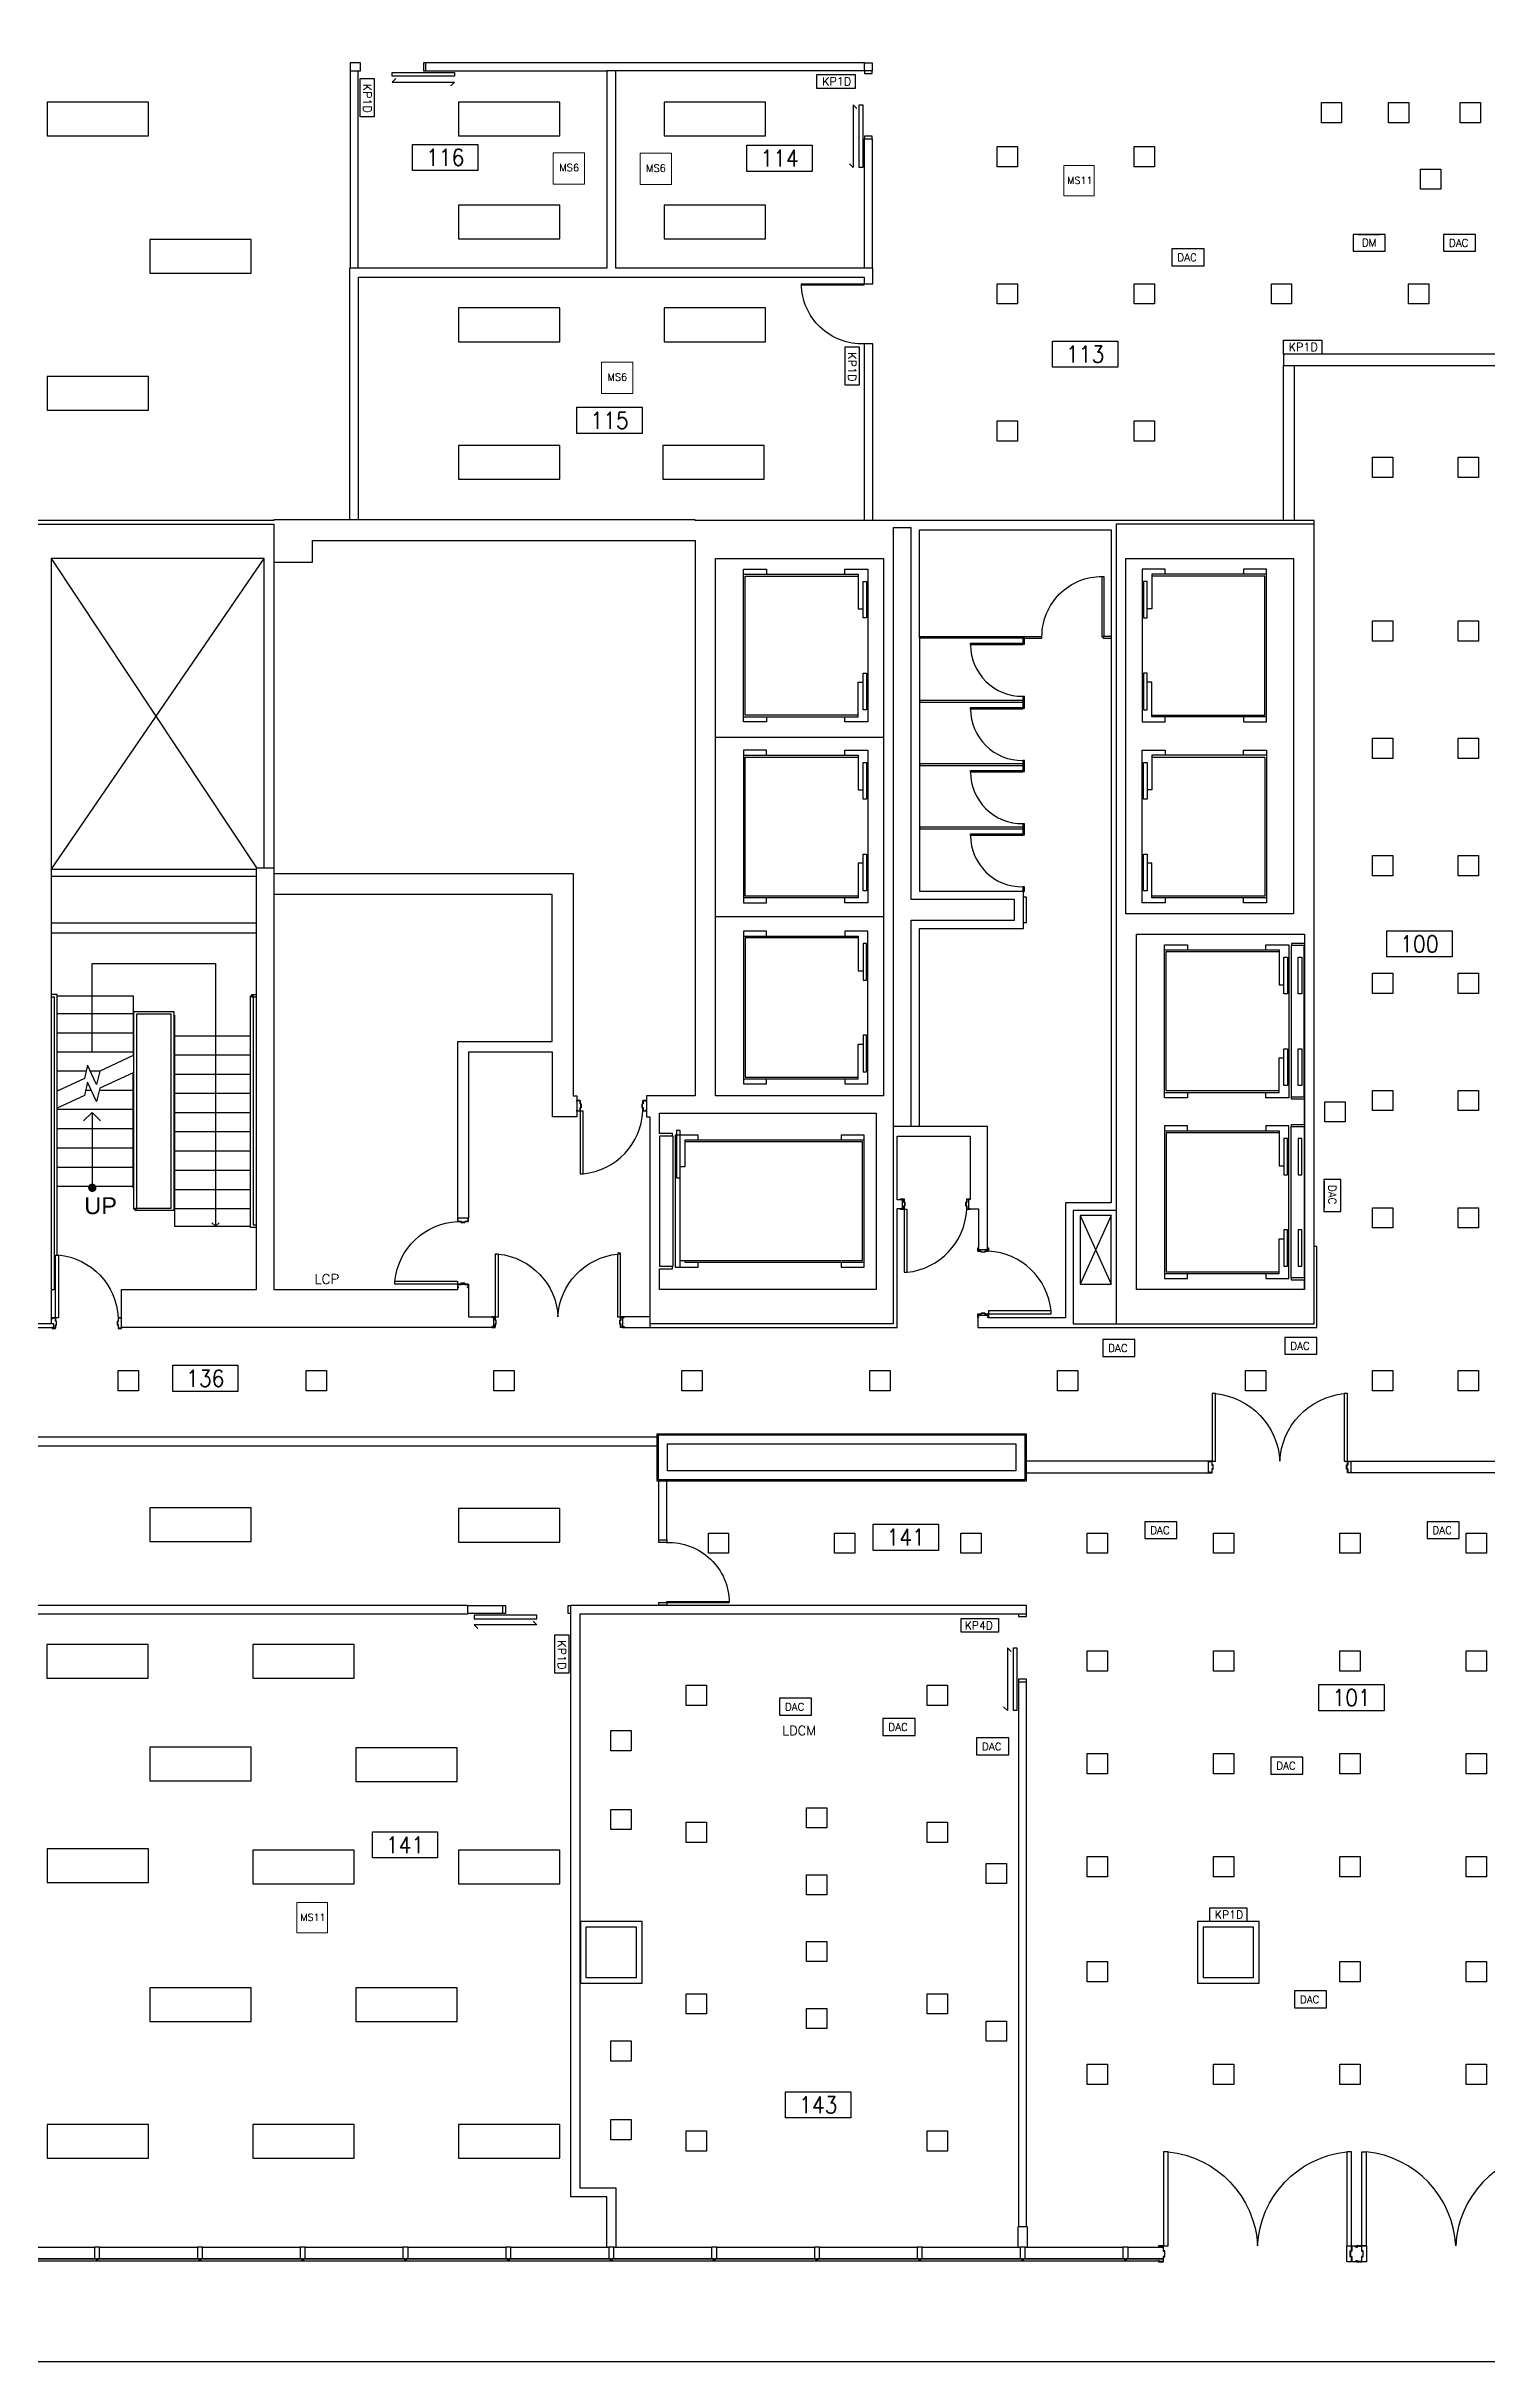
# Model space of a CAD drawing. Header units: feet. Extents: x 0 to 2667, y 0 to 2073.
# Drawn here: x 630 to 1483, y 0 to 1372 of the extents above; entities that cross this region are included whole.
import ezdxf
from ezdxf.enums import TextEntityAlignment as Align

# ---------------------------------------------------------------- set-up
doc = ezdxf.new("R2010")
doc.units = ezdxf.units.FT
doc.header["$LTSCALE"] = 400
doc.header["$MEASUREMENT"] = 0
doc.set_wipeout_variables(frame=1)
doc.layers.get('0').update_dxf_attribs({"color": 255})
for name, color, linetype in [('Doors', 7, 'Continuous'), ('FLT-FIXTURES', 3, 'Continuous'), ('FLT-PERIPHERALS', 6, 'Continuous')]:
    doc.layers.add(name, color=color, linetype=linetype)
doc.styles.add('Arial', font='arial.ttf')
doc.styles.add('MB M light', font='romans.shx', dxfattribs={"width": 0.9})
doc.styles.add('SIMPLEX', font='simplex.shx')
doc.styles.get("Standard").update_dxf_attribs({"font": 'romans.shx'})

# ---------------------------------------------------------------- blocks, each defined once
blk = doc.blocks.new('FLT-LDCM')
blk.add_wipeout([(0, 10), (19, 10), (19, 0), (0, 0)]).dxf.layer = 'FLT-FIXTURES'
at = {"layer": 'FLT-FIXTURES', "insert": (1.3, 7.2), "char_height": 4.5, "attachment_point": 1, "bg_fill": 2}
blk.add_mtext('LDCM', dxfattribs=at)
blk = doc.blocks.new('Door')
for p, q in [((-523, 78), (-473, 78)), ((-523, 66), (-523, 78)), ((-513, 66), (-523, 66)), ((-520, 75), (-520, 69)), ((-476, 75), (-520, 75)), ((-520, 69), (-513, 69)), ((-513, 69), (-513, 66)), ((-476, 26), (-476, 75)), ((-463, 26), (-476, 26)), ((-473, 78), (-473, 29)), ((-473, 29), (-460, 29)), ((-463, -26), (-463, 26)), ((-460, 29), (-460, -29)), ((428, 29), (441, 29)), ((428, -29), (428, 29)), ((431, 26), (431, -26)), ((444, 26), (431, 26)), ((441, 78), (491, 78)), ((441, 29), (441, 78)), ((444, 75), (444, 26)), ((488, 75), (444, 75)), ((481, 69), (488, 69)), ((481, 66), (481, 69)), ((491, 66), (481, 66)), ((488, 69), (488, 75)), ((491, 78), (491, 66)), ((-523, -66), (-513, -66)), ((-523, -78), (-523, -66)), ((-473, -78), (-523, -78)), ((-520, -69), (-520, -75)), ((-513, -69), (-520, -69)), ((-520, -75), (-476, -75)), ((-513, -66), (-513, -69)), ((-476, -26), (-463, -26)), ((-476, -75), (-476, -26)), ((-460, -29), (-473, -29)), ((-473, -29), (-473, -78)), ((-428, -78), (-473, -78)), ((-473, -78), (-473, -992)), ((-428, -992), (-428, -78)), ((441, -29), (428, -29)), ((431, -26), (444, -26)), ((441, -78), (441, -29)), ((491, -78), (441, -78)), ((444, -26), (444, -75)), ((444, -75), (488, -75)), ((481, -66), (491, -66)), ((481, -69), (481, -66)), ((488, -69), (481, -69)), ((488, -75), (488, -69)), ((491, -66), (491, -78)), ((-473, -992), (-428, -992))]:
    blk.add_line(p, q)
blk.add_arc((-524, -31), 966, 275.6706, 357.2209)
blk = doc.blocks.new('RecMullion')
for p, q in [((74048, -15082), (74048, -16507)), ((74216, -16507), (74216, -15082))]:
    blk.add_line(p, q)
blk = doc.blocks.new('Mullion')
for p, q in [((-37.5, 6), (-37.5, 174)), ((-37.5, 174), (37.5, 174)), ((-9.5, 6), (-37.5, 6)), ((-9.5, -26), (-9.5, 6)), ((37.5, 6), (9.5, 6)), ((9.5, 6), (9.5, -26)), ((37.5, 174), (37.5, 6)), ((9.5, -26), (-9.5, -26))]:
    blk.add_line(p, q)
blk = doc.blocks.new('MB M room tag')
at = {"style": 'MB M light', "width": 0.9}
for tag, p in [('ROOM2', (0, 8.07)), ('AREA2', (0, -4.24))]:
    blk.add_attdef(tag, text='', height=1.75, dxfattribs=at).set_placement(p, align=Align.MIDDLE)
blk.add_wipeout([(-4.76, 3.81), (-4.76, 0), (4.76, 0), (4.76, 3.81)])
blk.add_lwpolyline([(-4.76, 3.81), (4.76, 3.81), (4.76, 0), (-4.76, 0)], close=True)
for tag, p in [('ROOM1', (0, 5.5)), ('AREA1', (0, -1.67))]:
    blk.add_attdef(tag, text='', height=1.75, dxfattribs=at).set_placement(p, align=Align.MIDDLE)
blk.add_attdef('0000', text='', height=2.41, dxfattribs=at).set_placement((0, 1.9), align=Align.MIDDLE_CENTER)
blk = doc.blocks.new('GLASS DOOR 36')
at = {"layer": 'Doors'}
blk.add_lwpolyline([(165364, 113193), (165364, 114107), (165374, 114107), (165374, 113193)], close=True, dxfattribs=at)
blk.add_arc((165355, 113225), 883, 357.9321, 89.4535, dxfattribs=at)
blk = doc.blocks.new('FLT-A')
at = {"layer": 'FLT-FIXTURES'}
blk.add_lwpolyline([(0, 20), (60, 20), (60, 0), (0, 0)], close=True, dxfattribs=at)
blk = doc.blocks.new('FLT-LT10-DUMMY')
at = {"layer": 'FLT-FIXTURES'}
blk.add_lwpolyline([(0, 12), (12, 12), (12, 0), (0, 0)], close=True, dxfattribs=at)
blk = doc.blocks.new('FLT-MS12')
at = {"layer": 'FLT-PERIPHERALS', "lineweight": 0}
blk.add_lwpolyline([(0, 0), (18.1, 0), (18.1, 18), (0, 18)], close=True, dxfattribs=at)
at = {"layer": 'FLT-PERIPHERALS', "insert": (2.1, 11.2), "char_height": 4.14, "attachment_point": 1, "style": 'SIMPLEX'}
blk.add_mtext('MS11', dxfattribs=at)
blk = doc.blocks.new('FLT-DAC')
at = {"layer": 'FLT-FIXTURES', "insert": (3.2, 7.2), "char_height": 4.5, "attachment_point": 1, "bg_fill": 2}
blk.add_mtext('DAC', dxfattribs=at)
at = {"layer": 'FLT-FIXTURES'}
blk.add_lwpolyline([(0, 0), (19, 0), (19, 10), (0, 10)], close=True, dxfattribs=at)
blk = doc.blocks.new('FLT-MS6')
at = {"layer": 'FLT-PERIPHERALS', "lineweight": 0}
blk.add_lwpolyline([(0, 0), (18.6, 0), (18.6, 18.6), (0, 18.6)], close=True, dxfattribs=at)
at = {"layer": 'FLT-PERIPHERALS', "insert": (3.6, 11.9), "char_height": 4.27, "attachment_point": 1, "style": 'SIMPLEX'}
blk.add_mtext('MS6', dxfattribs=at)
blk = doc.blocks.new('FLT-KP1D')
at = {"layer": 'FLT-PERIPHERALS', "insert": (3.1, 6.6), "char_height": 4.87, "attachment_point": 1, "bg_fill": 2}
blk.add_mtext('KP1D', dxfattribs=at)
at = {"layer": 'FLT-PERIPHERALS'}
blk.add_lwpolyline([(0, 8.3), (22.7, 8.3), (22.7, 0), (0, 0)], close=True, dxfattribs=at)
blk = doc.blocks.new('FLT-KP2D')
at = {"layer": 'FLT-PERIPHERALS', "insert": (3, 6.4), "char_height": 4.72, "attachment_point": 1, "bg_fill": 2}
blk.add_mtext('KP1D', dxfattribs=at)
at = {"layer": 'FLT-PERIPHERALS'}
blk.add_lwpolyline([(0, 8), (22, 8), (22, 0), (0, 0)], close=True, dxfattribs=at)
blk = doc.blocks.new('FLT-KP4D')
at = {"layer": 'FLT-PERIPHERALS'}
blk.add_lwpolyline([(0, 8), (22, 8), (22, 0), (0, 0)], close=True, dxfattribs=at)
blk.add_text('KP4D', height=4.72, dxfattribs=at).set_placement((2, 1.6))
blk = doc.blocks.new('FLT-DM')
at = {"layer": 'FLT-FIXTURES', "insert": (5.1, 7.4), "char_height": 4.5, "attachment_point": 1, "bg_fill": 2}
blk.add_mtext('DM', dxfattribs=at)
at = {"layer": 'FLT-FIXTURES'}
blk.add_lwpolyline([(0, 0), (19, 0), (19, 10), (0, 10)], close=True, dxfattribs=at)
blk = doc.blocks.new('FLT-LT11-DUMMY')
at = {"layer": 'FLT-FIXTURES'}
blk.add_lwpolyline([(0, 12), (12, 12), (12, 0), (0, 0)], close=True, dxfattribs=at)
blk = doc.blocks.new('FLT-LT5-DUMMY')
at = {"layer": 'FLT-FIXTURES'}
blk.add_lwpolyline([(0, 12), (12, 12), (12, 0), (0, 0)], close=True, dxfattribs=at)
blk = doc.blocks.new('FLT-LT6-DUMMY')
at = {"layer": 'FLT-FIXTURES'}
blk.add_lwpolyline([(0, 12), (12, 12), (12, 0), (0, 0)], close=True, dxfattribs=at)
blk = doc.blocks.new('FLT-LT2-DUMMY')
at = {"layer": 'FLT-FIXTURES'}
blk.add_lwpolyline([(0, 12), (12, 12), (12, 0), (0, 0)], close=True, dxfattribs=at)
blk = doc.blocks.new('FLT-LT3-DUMMY')
at = {"layer": 'FLT-FIXTURES'}
blk.add_lwpolyline([(0, 12), (12, 12), (12, 0), (0, 0)], close=True, dxfattribs=at)
blk = doc.blocks.new('FLT-LT8')
at = {"layer": 'FLT-FIXTURES'}
blk.add_lwpolyline([(0, 12), (12, 12), (12, 0), (0, 0)], close=True, dxfattribs=at)
blk = doc.blocks.new('FLT-LT12-DUMMY')
at = {"layer": 'FLT-FIXTURES'}
blk.add_lwpolyline([(0, 12), (12, 12), (12, 0), (0, 0)], close=True, dxfattribs=at)
blk = doc.blocks.new('Two Doors')
blk.add_lwpolyline([(-35.3, 37.12), (-37.12, 37.12), (-37.12, 0), (-35.3, 0), (-35.3, 37.12, -0.37165), (0, 0, -0.37165), (35.3, 37.12), (35.3, 0), (37.12, 0), (39.15, 0), (39.15, -0.49), (38.75, -0.49), (38.75, -0.37), (39.03, -0.37), (39.03, -0.12), (37.24, -0.12), (37.24, -2.11), (36.72, -2.11), (36.72, -4.22), (37.24, -4.22), (37.24, -6.21), (39.03, -6.21), (39.03, -5.97), (38.75, -5.97), (38.75, -5.85), (39.15, -5.85), (39.15, -6.34), (37.12, -6.34), (37.12, -4.35), (36.59, -4.35), (36.59, -1.99), (37.12, -1.99), (37.12, 0), (37.12, 37.12), (35.3, 37.12)], format="xyb")
blk.add_lwpolyline([(-37.12, -1.99), (-37.12, 0), (-39.15, 0), (-39.15, -0.49), (-38.75, -0.49), (-38.75, -0.37), (-39.03, -0.37), (-39.03, -0.12), (-37.24, -0.12), (-37.24, -2.11), (-36.72, -2.11), (-36.72, -4.22), (-37.24, -4.22), (-37.24, -6.21), (-39.03, -6.21), (-39.03, -5.97), (-38.75, -5.97), (-38.75, -5.85), (-39.15, -5.85), (-39.15, -6.34), (-37.12, -6.34), (-37.12, -4.35), (-36.59, -4.35), (-36.59, -1.99)], close=True)

msp = doc.modelspace()

# ---------------------------------------------------------------- hatches: boundary and pattern name
h = msp.add_hatch(color=255)
edge = h.paths.add_edge_path(flags=0)
edge.add_arc((656.9, 695.3), 2.03, -90, 270)
msp.add_hatch(color=255).paths.add_polyline_path([(654.8, 695.6), (655, 694.5), (655.8, 693.6), (656.9, 693.3), (658, 693.6), (658.7, 694.5), (658.9, 695.6), (658.4, 696.7), (657.4, 697.3), (656.3, 697.3), (655.3, 696.7)], flags=0)

# ---------------------------------------------------------------- linework, layer by layer
at = {"color": 255}
for p, q in [((632.5, 1068.2), (754.3, 884.9)), ((1125.7, 962.1), (1026.2, 962.1)), ((1125.7, 855.9), (1026.2, 855.9)), ((636.1, 798.7), (681.2, 798.7)), ((681.2, 797.7), (681.6, 797.7)), ((636.1, 787.3), (681.2, 787.3)), ((750.7, 785.3), (705.6, 785.3)), ((636.1, 776), (681.2, 776)), ((750.7, 773.9), (705.6, 773.9)), ((636.1, 764.6), (653.3, 764.6)), ((655.8, 764.6), (661.6, 764.6)), ((750.7, 762.6), (705.6, 762.6)), ((636.1, 753.2), (637.3, 753.2)), ((636.1, 741.9), (681.2, 741.9)), ((653, 753.2), (656.4, 753.2)), ((661.2, 753.2), (681.2, 753.2)), ((750.7, 751.2), (705.6, 751.2)), ((636.1, 730.5), (681.2, 730.5)), ((656.9, 740), (661.9, 735)), ((750.7, 739.8), (705.6, 739.8)), ((750.7, 728.5), (705.6, 728.5)), ((636.1, 719.1), (681.2, 719.1)), ((750.7, 717.1), (705.6, 717.1)), ((636.1, 707.7), (681.2, 707.7)), ((750.7, 705.7), (705.6, 705.7)), ((636.1, 696.4), (681.2, 696.4)), ((750.7, 694.3), (705.6, 694.3)), ((750.7, 683), (705.6, 683)), ((1242.1, 678.9), (1260.4, 638.3)), ((1260.4, 678.9), (1242.1, 638.3)), ((632.5, 635.2), (635.1, 635.2)), ((997.5, 521.6), (992.2, 521.6)), ((1270.5, 67.8), (1291.3, 67.8)), ((1291.3, 61), (1270.5, 61))]:
    msp.add_line(p, q, dxfattribs=at)
for points in [[(815.9, 1361.8), (809.7, 1361.8), (809.7, 1357.1), (815.9, 1357.1)], [(854.6, 1361.8), (853.1, 1361.8), (853.1, 1357.1), (854.6, 1357.1)], [(1114.3, 1361.8), (1119, 1361.8), (1119, 1357.1), (1114.3, 1357.1)], [(834.5, 1354), (834.5, 1356.1), (871.6, 1356.1), (871.6, 1354)], [(1119, 1355.5), (1119, 1357.1), (1114.3, 1357.1), (1114.3, 1355.5)], [(1111.2, 1337), (1113.3, 1337), (1113.3, 1299.9), (1111.2, 1299.9)], [(1119, 1316.9), (1119, 1318.4), (1114.3, 1318.4), (1114.3, 1316.9)], [(1026.2, 749.8), (1026.2, 1068.2), (1125.7, 1068.2), (1125.7, 749.8)], [(1368.6, 1068.2), (1368.6, 857.8), (1269.1, 857.8), (1269.1, 1068.2)], [(1113.5, 1033), (1113.5, 1054.6), (1115.5, 1054.6), (1115.5, 1033)], [(1281.8, 1033), (1281.8, 1054.6), (1279.7, 1054.6), (1279.7, 1033)], [(1260.7, 1022), (1255.7, 1022), (1255.7, 1021), (1260.7, 1021)], [(1113.5, 978.6), (1113.5, 1000.3), (1115.5, 1000.3), (1115.5, 978.6)], [(1281.8, 978.6), (1281.8, 1000.3), (1279.7, 1000.3), (1279.7, 978.6)], [(1113.5, 925.7), (1113.5, 947.4), (1115.5, 947.4), (1115.5, 925.7)], [(1281.8, 947.4), (1281.8, 925.7), (1279.7, 925.7), (1279.7, 947.4)], [(1113.5, 871.4), (1113.5, 893.1), (1115.5, 893.1), (1115.5, 871.4)], [(1281.8, 893.1), (1281.8, 871.4), (1279.7, 871.4), (1279.7, 893.1)], [(1113.5, 840.2), (1113.5, 818.5), (1115.5, 818.5), (1115.5, 840.2)], [(1375.1, 845.6), (1375.1, 635.2), (1275.6, 635.2), (1275.6, 845.6)], [(1367.2, 838.9), (1367.2, 749.2), (1374.8, 749.2), (1374.8, 838.9)], [(1362.8, 810.3), (1362.8, 832), (1364.9, 832), (1364.9, 810.3)], [(1371.3, 810.3), (1371.3, 832), (1373.4, 832), (1373.4, 810.3)], [(682.4, 683.4), (703.7, 683.4), (703.7, 798.2), (683.1, 798.2), (683.1, 682.7), (681.6, 682.7), (681.6, 799.8), (705.2, 799.8), (705.2, 681.9), (682.4, 681.9)], [(1113.5, 785.8), (1113.5, 764.1), (1115.5, 764.1), (1115.5, 785.8)], [(1362.8, 756.1), (1362.8, 777.8), (1364.9, 777.8), (1364.9, 756.1)], [(1371.3, 756.1), (1371.3, 777.8), (1373.4, 777.8), (1373.4, 756.1)], [(1367.2, 642), (1367.2, 731.7), (1374.8, 731.7), (1374.8, 642)], [(1000.8, 726.2), (1000.8, 648.7), (993.2, 648.7), (993.2, 726.2)], [(1362.8, 724.7), (1362.8, 703.1), (1364.9, 703.1), (1364.9, 724.7)], [(1371.3, 724.7), (1371.3, 703.1), (1373.4, 703.1), (1373.4, 724.7)], [(1242.1, 678.9), (1242.1, 638.3), (1260.4, 638.3), (1260.4, 678.9)], [(1362.8, 670.5), (1362.8, 648.9), (1364.9, 648.9), (1364.9, 670.5)], [(1371.3, 670.5), (1371.3, 648.9), (1373.4, 648.9), (1373.4, 670.5)], [(992.3, 549), (1209.3, 549), (1209.3, 522.4), (992.3, 522.4)], [(992.5, 486.8), (997.2, 486.8), (997.2, 485.2), (992.5, 485.2)], [(920.3, 440.1), (920.3, 442.2), (883.2, 442.2), (883.2, 440.1)], [(900.2, 447.9), (901.8, 447.9), (901.8, 443.2), (900.2, 443.2)], [(992.5, 449.8), (997.2, 449.8), (997.2, 448.2), (992.5, 448.2)], [(1210.4, 441.4), (1210.4, 442.9), (1205.7, 442.9), (1205.7, 441.4)], [(1202.6, 422.8), (1204.7, 422.8), (1204.7, 385.7), (1202.6, 385.7)], [(1210.4, 402.7), (1210.4, 404.3), (1205.7, 404.3), (1205.7, 402.7)], [(946.1, 224.2), (982.6, 224.2), (982.6, 260.8), (946.1, 260.8)], [(1348.2, 224.2), (1348.2, 260.8), (1311.6, 260.8), (1311.6, 224.2)], [(979.4, 257.5), (949.3, 257.5), (949.3, 227.5), (979.4, 227.5)], [(599.2, 59.7), (659.4, 59.7), (659.4, 60.8), (599.2, 60.8)], [(660.1, 59.7), (720.3, 59.7), (720.3, 60.8), (660.1, 60.8)], [(721.1, 59.7), (781.2, 59.7), (781.2, 60.8), (721.1, 60.8)], [(782, 59.7), (842.1, 59.7), (842.1, 60.8), (782, 60.8)], [(842.9, 59.7), (903.1, 59.7), (903.1, 60.8), (842.9, 60.8)], [(903.8, 59.7), (964, 59.7), (964, 60.8), (903.8, 60.8)], [(964.7, 59.7), (1024.9, 59.7), (1024.9, 60.8), (964.7, 60.8)], [(1025.7, 59.7), (1085.8, 59.7), (1085.8, 60.8), (1025.7, 60.8)], [(1086.6, 59.7), (1146.7, 59.7), (1146.7, 60.8), (1086.6, 60.8)], [(1147.5, 59.7), (1207.7, 59.7), (1207.7, 60.8), (1147.5, 60.8)], [(1208.4, 59.7), (1268.6, 59.7), (1268.6, 60.8), (1208.4, 60.8)], [(1400.1, 68.6), (1411.7, 68.6), (1411.7, 59.1), (1400.1, 59.1)]]:
    msp.add_lwpolyline(points, close=True, dxfattribs=at)
for points in [[(1114.3, 1361.8), (853.1, 1361.8)], [(809.7, 1357.1), (809.7, 1240.2)], [(814.4, 1240.2), (814.4, 1357.1)], [(836.7, 1352.6), (834.5, 1350.4), (871.6, 1350.4), (869.4, 1348.2)], [(853.1, 1357.1), (961.7, 1357.1)], [(1114.3, 1357.1), (967, 1357.1)], [(1109.8, 1334.8), (1107.6, 1337), (1107.6, 1299.9), (1105.4, 1302)], [(1114.3, 1240.2), (1114.3, 1316.9)], [(1119, 1316.9), (1119, 1240.2)], [(1119.3, 1090.8), (1119.3, 1195.4), (1114.2, 1195.4), (1114.2, 1090.8)], [(1142, 731.7), (1142, 854), (1203.3, 854), (1203.3, 866.1), (1146.4, 866.1), (1146.4, 866.1), (1142, 866.1), (1142, 1086.4), (1131.4, 1086.4), (1131.4, 614.9), (987.2, 614.9)], [(1146.9, 1022), (1146.9, 1085.2), (1260.5, 1085.2), (1260.5, 1022)], [(758.8, 885), (758.8, 1068.2), (632.5, 1068.2), (632.5, 614.9)], [(754.3, 884), (632.5, 884), (758.8, 1068.2)], [(1056.3, 974.4), (1056.3, 971.4), (1042.7, 971.4), (1042.7, 1061.9), (1056.3, 1061.9), (1056.3, 1058.8)], [(1042.7, 1058.9), (1110.7, 1058.9), (1110.7, 1038.4), (1113.5, 1038.4)], [(1110.7, 975.4), (1043.7, 975.4), (1043.7, 1057.8), (1110.7, 1057.8)], [(1102.7, 1058.9), (1102.7, 1061.9), (1116.4, 1061.9), (1116.4, 971.4), (1102.7, 971.4), (1102.7, 974.4)], [(1292.5, 1058.9), (1292.5, 1061.9), (1278.8, 1061.9), (1278.8, 971.4), (1292.5, 971.4), (1292.5, 974.5)], [(1352.6, 1058.9), (1284.5, 1058.9), (1284.5, 1038.4), (1281.8, 1038.4)], [(1284.5, 975.4), (1351.6, 975.4), (1351.6, 1057.8), (1284.5, 1057.8)], [(1338.9, 974.5), (1338.9, 971.4), (1352.6, 971.4), (1352.6, 1061.9), (1338.9, 1061.9), (1338.9, 1058.8)], [(1146.9, 1021), (1146.9, 871.1), (1209.1, 871.1), (1209.1, 873.6), (1208.1, 873.6), (1208.1, 871.1)], [(1208.1, 1017.5), (1209.1, 1017.5), (1209.1, 1021.5), (1208.1, 1021.5), (1208.1, 1017), (1177.2, 1017), (1177.2, 1018), (1208.1, 1018)], [(1260.5, 1021), (1260.5, 686.5), (1233.5, 686.5), (1233.5, 618.3), (1187.7, 618.3), (1187.7, 619.7), (1181.6, 619.7), (1181.6, 612.6), (1382.3, 612.6), (1382.3, 660.7), (1380.8, 660.7)], [(1209.1, 1021), (1219.5, 1021), (1219.5, 1022)], [(1042.7, 974.4), (1110.7, 974.4), (1110.7, 994.9), (1113.5, 994.9)], [(1352.6, 974.4), (1284.5, 974.4), (1284.5, 994.9), (1281.8, 994.9)], [(1208.1, 984), (1147.2, 984), (1147.2, 983), (1208.1, 983)], [(1208.1, 979.5), (1209.1, 979.5), (1209.1, 986.5), (1208.1, 986.5), (1208.1, 979), (1177.2, 979), (1177.2, 980), (1208.1, 980)], [(1208.1, 983.5), (1209.1, 983.5)], [(1056.3, 951.5), (1056.3, 954.6), (1042.7, 954.6), (1042.7, 864.2), (1056.3, 864.2), (1056.3, 867.2)], [(1042.7, 951.6), (1110.7, 951.6), (1110.7, 931.1), (1113.5, 931.1)], [(1110.7, 868.2), (1043.7, 868.2), (1043.7, 950.6), (1110.7, 950.6)], [(1102.7, 951.6), (1102.7, 954.6), (1116.4, 954.6), (1116.4, 864.2), (1102.7, 864.2), (1102.7, 867.3)], [(1208.1, 946.6), (1147.2, 946.6), (1147.2, 945.5), (1208.1, 945.5)], [(1208.1, 942.1), (1209.1, 942.1), (1209.1, 948.6), (1208.1, 948.6), (1208.1, 941.6), (1177.2, 941.6), (1177.2, 942.6), (1208.1, 942.6)], [(1292.5, 867.3), (1292.5, 864.2), (1278.8, 864.2), (1278.8, 954.6), (1292.5, 954.6), (1292.5, 951.5)], [(1352.6, 951.6), (1284.5, 951.6), (1284.5, 931.1), (1281.8, 931.1)], [(1284.5, 950.6), (1351.6, 950.6), (1351.6, 868.2), (1284.5, 868.2)], [(1338.9, 951.5), (1338.9, 954.6), (1352.6, 954.6), (1352.6, 864.2), (1338.9, 864.2), (1338.9, 867.3)], [(1208.1, 946), (1209.1, 946)], [(1208.1, 909.1), (1147.2, 909.1), (1147.2, 908.1), (1208.1, 908.1)], [(1208.1, 904.6), (1209.1, 904.6), (1209.1, 911.1), (1208.1, 911.1), (1208.1, 904.1), (1177.2, 904.1), (1177.2, 905.1), (1208.1, 905.1)], [(1208.1, 908.6), (1209.1, 908.6)], [(632.5, 880.1), (754.3, 880.1)], [(764.5, 881.6), (941.8, 881.6), (941.8, 749.8), (944, 749.8), (944, 737.4), (929.6, 737.4), (929.6, 775.8), (879.7, 775.8), (879.7, 677.4), (873.4, 677.4), (873.4, 782.1), (929.4, 782.1), (929.4, 869.2), (764.5, 869.2)], [(1113.5, 887.7), (1110.7, 887.7), (1110.7, 867.2), (1042.7, 867.2)], [(1352.6, 867.2), (1284.5, 867.2), (1284.5, 887.7), (1281.8, 887.7)], [(1146.9, 731.7), (1146.9, 849), (1208.5, 849), (1208.5, 871.1)], [(1208.5, 852.6), (1210.4, 852.6), (1210.4, 867.5), (1208.5, 867.5)], [(754.3, 852.1), (632.5, 852.1)], [(632.5, 846.4), (754.3, 846.4)], [(1056.3, 844.4), (1056.3, 847.4), (1042.7, 847.4), (1042.7, 756.9), (1056.3, 756.9), (1056.3, 759.9)], [(1042.7, 844.4), (1110.7, 844.4), (1110.7, 823.9), (1113.5, 823.9)], [(1110.7, 843.4), (1043.7, 843.4), (1043.7, 760.9), (1110.7, 760.9)], [(1102.7, 760), (1102.7, 756.9), (1116.4, 756.9), (1116.4, 847.4), (1102.7, 847.4), (1102.7, 844.4)], [(1305.7, 751.9), (1305.7, 748.8), (1292, 748.8), (1292, 839.3), (1305.7, 839.3), (1305.7, 836.2)], [(1352.1, 836.2), (1352.1, 839.3), (1365.8, 839.3), (1365.8, 748.8), (1352.1, 748.8), (1352.1, 751.9)], [(1375, 845.6), (1375, 840.2), (1367.3, 840.2), (1367.3, 838.9)], [(656.9, 776), (656.9, 828.2), (730, 828.2), (730, 672.6)], [(1292, 836.3), (1360.1, 836.3), (1360.1, 815.7), (1362.8, 815.7)], [(1360.1, 752.8), (1293.1, 752.8), (1293.1, 835.3), (1360.1, 835.3)], [(636.1, 655.6), (636.1, 809.9), (632.5, 809.9)], [(754.3, 808.3), (751.5, 808.3), (751.5, 809.9), (754.3, 809.9)], [(634.5, 635.2), (634.5, 808.3), (632.5, 808.3)], [(636.1, 809.1), (681.2, 809.1), (681.2, 773.7), (661.5, 764.5), (659.5, 756.6), (654.2, 768.1), (652.3, 760.2), (636.1, 752.7)], [(705.2, 797.7), (705.6, 797.7), (705.6, 672.6), (750.7, 672.6)], [(754.3, 671.8), (750.7, 671.8), (750.7, 809.1), (752.3, 809.1), (752.3, 673.4), (754.3, 673.4)], [(1042.7, 759.9), (1110.7, 759.9), (1110.7, 780.4), (1113.5, 780.4)], [(1292, 751.8), (1360.1, 751.8), (1360.1, 772.4), (1362.8, 772.4)], [(681.2, 695.3), (681.2, 763.6), (661.5, 754.4), (659.5, 746.5), (654.2, 758), (652.3, 750.1), (636.1, 742.6)], [(1367.3, 731.7), (1367.3, 733), (1375, 733), (1375, 747.9), (1367.3, 747.9), (1367.3, 749.2)], [(651.8, 735), (656.9, 740), (656.9, 693.3), (658, 693.6), (658.7, 694.5), (658.9, 695.6), (658.4, 696.7), (657.4, 697.3), (656.3, 697.3), (655.3, 696.7), (654.8, 695.6), (655, 694.5), (655.8, 693.6), (656.9, 693.3)], [(987.2, 619), (971, 619), (971, 612.6), (1133.7, 612.6), (1133.7, 683.2), (1136.8, 683.2), (1136.8, 688.2), (1133.7, 688.2), (1133.7, 726), (1176.9, 726), (1176.9, 688.4), (1175.9, 688.4), (1175.9, 683), (1181.9, 683), (1181.9, 658.8), (1187.3, 658.8), (1187.3, 731.7), (1131.4, 731.7)], [(1000.7, 726.2), (1000.7, 727.5), (993, 727.5), (993, 739.6), (1121.3, 739.6), (1121.3, 635.2), (993, 635.2), (993, 647.4), (1000.7, 647.4), (1000.7, 648.7)], [(1005.2, 648.3), (1005.2, 729.3), (1003.1, 729.3), (1003.1, 701.4), (1005.2, 701.4)], [(1305.7, 729), (1305.7, 732.1), (1292, 732.1), (1292, 641.6), (1305.7, 641.6), (1305.7, 644.7)], [(1292, 729.1), (1360.1, 729.1), (1360.1, 708.5), (1362.8, 708.5)], [(1360.1, 728), (1293.1, 728), (1293.1, 645.6), (1360.1, 645.6)], [(1352.1, 644.7), (1352.1, 641.6), (1365.8, 641.6), (1365.8, 732.1), (1352.1, 732.1), (1352.1, 729)], [(1015.9, 723.5), (1015.9, 726.6), (1002.3, 726.6), (1002.3, 648.3), (1015.9, 648.3), (1015.9, 651.3)], [(1114.2, 723.6), (1007.9, 723.6), (1007.9, 707.9), (1005.2, 707.9)], [(1005.2, 652.3), (1113.1, 652.3), (1113.1, 722.6), (1007.9, 722.6)], [(1100.5, 651.4), (1100.5, 648.3), (1114.2, 648.3), (1114.2, 726.6), (1100.5, 726.6), (1100.5, 723.5)], [(727.8, 674.7), (730, 672.6), (732.1, 674.7)], [(1292, 644.6), (1360.1, 644.6), (1360.1, 665.2), (1362.8, 665.2)], [(969.9, 619.6), (969.9, 656.7), (968.1, 656.7)], [(1007.9, 652.3), (1007.9, 651.3), (1114.2, 651.3)], [(1375, 635.3), (1375, 640.7), (1367.3, 640.7), (1367.3, 642)], [(616, 612.6), (634.1, 612.6), (634.1, 614.9), (618.3, 614.9)], [(1210.1, 521.6), (991.5, 521.6), (991.5, 549.7), (1210.1, 549.7), (1210.1, 521.6)], [(991.5, 542.4), (611.6, 542.4)], [(991.5, 547.7), (613.6, 547.7)], [(1204, 527.7), (997.6, 527.7), (997.6, 543.7), (1204, 543.7), (1204, 527.7)], [(992.5, 486.8), (992.5, 521.6)], [(997.1, 521.6), (997.1, 486.8)], [(1518.9, 526.6), (1402.7, 526.6), (1402.7, 533.4), (1518.9, 533.4)], [(879.2, 447.9), (900.2, 447.9)], [(900.2, 443.2), (879.2, 443.2)], [(940.4, 443.2), (938.9, 443.2), (938.9, 447.9), (940.4, 447.9)], [(918.1, 438.7), (920.3, 436.5), (883.2, 436.5), (885.4, 434.3)], [(1201.2, 420.7), (1199, 422.8), (1199, 385.7), (1196.8, 387.9)], [(1205.7, 404.3), (1205.7, 80)], [(1210.4, 80), (1210.4, 404.3)], [(1205.4, 67.8), (1205.4, 80), (1210.7, 80), (1210.7, 67.8)], [(1291.3, 60.8), (1269.4, 60.8), (1269.4, 59.7), (1288.4, 59.7)]]:
    msp.add_lwpolyline(points, dxfattribs=at)
msp.add_lwpolyline([(1208.1, 1021), (1146.9, 1021), (1146.9, 1022), (1219.5, 1022, -0.414214), (1255.2, 1057.6), (1256.2, 1057.6), (1256.2, 1021.5), (1255.2, 1021.5), (1255.2, 1057.6)], format="xyb", dxfattribs=at)
at = {"color": 255, "elevation": 0}
msp.add_lwpolyline([(1210.1, 526.6), (1318.1, 526.6), (1318.1, 533.4), (1210.1, 533.4)], dxfattribs=at)
at = {"color": 255}
msp.add_circle((656.9, 695.3), 2.03, dxfattribs=at)
for centre in [(1207.6, 1017), (1207.6, 979), (1207.6, 941.6), (1207.6, 904.1)]:
    msp.add_arc(centre, 30.4, 180.0055, 270.9422, dxfattribs=at)

# ---------------------------------------------------------------- block references
ref = msp.add_blockref('MB M room tag', (866, 1298), dxfattribs=dict(at, xscale=4.06158, yscale=4.06158, zscale=4.06158))
ref.add_attrib('0000', '116', dxfattribs={"height": 9.81, "style": 'MB M light', "width": 0.9}).set_placement((866, 1305.8), align=Align.MIDDLE_CENTER)
ref = msp.add_blockref('MB M room tag', (1064.1, 1297.5), dxfattribs=dict(at, xscale=4.06158, yscale=4.06158, zscale=4.06158))
ref.add_attrib('0000', '114', dxfattribs={"height": 9.81, "style": 'MB M light', "width": 0.9}).set_placement((1064.1, 1305.3), align=Align.MIDDLE_CENTER)
ref = msp.add_blockref('MB M room tag', (1245.1, 1181.5), dxfattribs=dict(at, xscale=4.06158, yscale=4.06158, zscale=4.06158))
ref.add_attrib('0000', '113', dxfattribs={"height": 9.81, "style": 'MB M light', "width": 0.9}).set_placement((1245.1, 1189.2), align=Align.MIDDLE_CENTER)
ref = msp.add_blockref('MB M room tag', (963.4, 1142.3), dxfattribs=dict(at, xscale=4.06158, yscale=4.06158, zscale=4.06158))
ref.add_attrib('0000', '115', dxfattribs={"height": 9.81, "style": 'MB M light', "width": 0.9}).set_placement((963.4, 1150), align=Align.MIDDLE_CENTER)
ref = msp.add_blockref('MB M room tag', (1443.1, 832.2), dxfattribs=dict(at, xscale=4.06158, yscale=4.06158, zscale=4.06158))
ref.add_attrib('0000', '100', dxfattribs={"height": 9.81, "style": 'MB M light', "width": 0.9}).set_placement((1443.1, 839.9), align=Align.MIDDLE_CENTER)
ref = msp.add_blockref('MB M room tag', (723.9, 574.8), dxfattribs=dict(at, xscale=4.06158, yscale=4.06158, zscale=4.06158))
ref.add_attrib('0000', '136', dxfattribs={"height": 9.81, "style": 'MB M light', "width": 0.9}).set_placement((723.9, 582.5), align=Align.MIDDLE_CENTER)
ref = msp.add_blockref('MB M room tag', (1138.8, 480.6), dxfattribs=dict(at, xscale=4.06158, yscale=4.06158, zscale=4.06158))
ref.add_attrib('0000', '141', dxfattribs={"height": 9.81, "style": 'MB M light', "width": 0.9}).set_placement((1138.8, 488.4), align=Align.MIDDLE_CENTER)
ref = msp.add_blockref('MB M room tag', (1402.9, 385.6), dxfattribs=dict(at, xscale=4.06158, yscale=4.06158, zscale=4.06158))
ref.add_attrib('0000', '101', dxfattribs={"height": 9.81, "style": 'MB M light', "width": 0.9}).set_placement((1402.9, 393.4), align=Align.MIDDLE_CENTER)
ref = msp.add_blockref('MB M room tag', (842.2, 298.4), dxfattribs=dict(at, xscale=4.06158, yscale=4.06158, zscale=4.06158))
ref.add_attrib('0000', '141', dxfattribs={"height": 9.81, "style": 'MB M light', "width": 0.9}).set_placement((842.2, 306.1), align=Align.MIDDLE_CENTER)
ref = msp.add_blockref('MB M room tag', (1087, 144.4), dxfattribs=dict(at, xscale=4.06158, yscale=4.06158, zscale=4.06158))
ref.add_attrib('0000', '143', dxfattribs={"height": 9.81, "style": 'MB M light', "width": 0.9}).set_placement((1087, 152.1), align=Align.MIDDLE_CENTER)
at = {"color": 255, "xscale": -0.0406158, "yscale": 0.0406158, "zscale": 0.0406158, "rotation": 270}
for p in [(1270.8, -2946.5), (1331.7, -2946.5), (1392.6, -2946.5), (1453.6, -2946.5), (1514.5, -2946.5), (1575.4, -2946.5), (1636.3, -2946.5), (1697.3, -2946.5), (1758.2, -2946.5), (1819.1, -2946.5), (1880, -2946.5)]:
    msp.add_blockref('RecMullion', p, dxfattribs=at)
at = {"color": 255, "extrusion": (0, 0, -1), "xscale": 0.0406158, "yscale": 0.0406158, "zscale": 0.0406158}
for p in [(-659.7, 60.8), (-720.7, 60.8), (-781.6, 60.8), (-842.5, 60.8), (-903.4, 60.8), (-964.4, 60.8), (-1025.3, 60.8), (-1086.2, 60.8), (-1147.1, 60.8), (-1208.1, 60.8), (-1269, 60.8)]:
    msp.add_blockref('Mullion', p, dxfattribs=at)
at = {"layer": 'Doors', "color": 255, "lineweight": 0, "yscale": 0.0406158, "zscale": 0.0406158}
for name, p, xscale, rotation in [('GLASS DOOR 36', (5711.6, 7947.2), -0.0406158, 90), ('Door', (876.5, 657.5), -0.0406158, 270), ('Door', (1184.6, 639.9), 0.0406158, 89.99999999999999), ('Door', (654.4, 615.3), -0.0406158, 180), ('GLASS DOOR 36', (-3600.3, -6266.6), -0.0406158, 270)]:
    msp.add_blockref(name, p, dxfattribs=dict(at, xscale=xscale, rotation=rotation))
at = {"layer": 'Doors', "color": 255, "lineweight": 0}
for name, p, xscale, yscale, zscale in [('Door', (965.2, 744), 0.0406158, 0.0406158, 0.0406158), ('Door', (1157, 685.7), 0.0406158, 0.0406158, 0.0406158), ('Two Doors', (1360.4, 533.4), 1.08, 1.08, 1.08), ('Two Doors', (1347.2, 68.6), 1.5, 1.5, 1.5), ('Two Doors', (1464.6, 68.6), -1.5, 1.5, 1.5)]:
    msp.add_blockref(name, p, dxfattribs=dict(at, xscale=xscale, yscale=yscale, zscale=zscale))
msp.add_blockref('Two Doors', (932.8, 619), dxfattribs=at)
at = {"layer": 'FLT-FIXTURES', "xscale": -1, "rotation": 180}
for p in [(630.2, 1338.5), (873.9, 1277.6), (995.7, 1277.6), (691.1, 1257.2), (873.9, 1216.6), (995.7, 1216.6), (630.2, 1176), (873.9, 1135.1), (994.9, 1135.1), (691.1, 505.9), (873.9, 505.5), (630.1, 424.9), (752, 424.9), (691.1, 364), (813, 363.7), (630.2, 303.9), (752.1, 303.1), (873.9, 303.1), (691.1, 221.5), (813, 221.5), (630.2, 140.6), (752.1, 140.6), (873.9, 140.6)]:
    msp.add_blockref('FLT-A', p, dxfattribs=at)
at = {"layer": 'FLT-FIXTURES', "rotation": 270}
for name, p in [('FLT-LT5-DUMMY', (1385, 1338.3)), ('FLT-LT5-DUMMY', (1424.8, 1338.3)), ('FLT-LT5-DUMMY', (1467.3, 1338.3)), ('FLT-LT10-DUMMY', (1193, 1312.3)), ('FLT-LT10-DUMMY', (1274.2, 1312.3)), ('FLT-LT11-DUMMY', (1443.7, 1298.9)), ('FLT-LT10-DUMMY', (1193, 1231)), ('FLT-LT10-DUMMY', (1274.2, 1231)), ('FLT-LT10-DUMMY', (1355.4, 1231)), ('FLT-LT10-DUMMY', (1436.7, 1231)), ('FLT-LT10-DUMMY', (1193, 1149.8)), ('FLT-LT10-DUMMY', (1274.2, 1149.8)), ('FLT-LT6-DUMMY', (1415.3, 1128.2)), ('FLT-LT6-DUMMY', (1466.1, 1128.2)), ('FLT-LT8', (1415.3, 1031.2)), ('FLT-LT8', (1466.1, 1031.2)), ('FLT-LT8', (1415.3, 961.7)), ('FLT-LT8', (1466.1, 961.7)), ('FLT-LT8', (1415.3, 892.2)), ('FLT-LT8', (1466.1, 892.2)), ('FLT-LT8', (1415.3, 822.6)), ('FLT-LT8', (1466.1, 822.6)), ('FLT-LT12-DUMMY', (1387.1, 746.4)), ('FLT-LT8', (1415.3, 753.1)), ('FLT-LT8', (1466.1, 753.1)), ('FLT-LT8', (1415.3, 683.6)), ('FLT-LT8', (1466.1, 683.6)), ('FLT-LT6-DUMMY', (672.3, 587.2)), ('FLT-LT6-DUMMY', (783.6, 587.2)), ('FLT-LT6-DUMMY', (894.9, 587.2)), ('FLT-LT6-DUMMY', (1006.2, 587.2)), ('FLT-LT6-DUMMY', (1117.5, 587.2)), ('FLT-LT6-DUMMY', (1228.8, 587.2)), ('FLT-LT6-DUMMY', (1340.1, 587.2)), ('FLT-LT6-DUMMY', (1415.3, 587.2)), ('FLT-LT6-DUMMY', (1466.1, 587.2)), ('FLT-LT6-DUMMY', (1021.9, 490.9)), ('FLT-LT6-DUMMY', (1096.7, 490.9)), ('FLT-LT6-DUMMY', (1171.5, 490.9)), ('FLT-LT6-DUMMY', (1246.3, 490.9)), ('FLT-LT6-DUMMY', (1321.1, 490.9)), ('FLT-LT6-DUMMY', (1395.9, 490.9)), ('FLT-LT6-DUMMY', (1246.3, 421.1)), ('FLT-LT6-DUMMY', (1321.1, 421.1)), ('FLT-LT6-DUMMY', (1395.9, 421.1)), ('FLT-LT6-DUMMY', (1470.8, 421.1)), ('FLT-LT6-DUMMY', (1008.7, 400.8)), ('FLT-LT6-DUMMY', (1151.5, 400.8)), ('FLT-LT6-DUMMY', (964.2, 373.9)), ('FLT-LT6-DUMMY', (1246.3, 360.2)), ('FLT-LT6-DUMMY', (1321.1, 360.2)), ('FLT-LT6-DUMMY', (1395.9, 360.2)), ('FLT-LT6-DUMMY', (1470.8, 360.2)), ('FLT-LT6-DUMMY', (964.2, 327.2)), ('FLT-LT6-DUMMY', (1008.7, 319.6)), ('FLT-LT3-DUMMY', (1080, 328.2)), ('FLT-LT6-DUMMY', (1151.5, 319.6)), ('FLT-LT2-DUMMY', (1080, 288.5)), ('FLT-LT6-DUMMY', (1186.5, 295.2)), ('FLT-LT6-DUMMY', (1246.3, 299.3)), ('FLT-LT6-DUMMY', (1321.1, 299.3)), ('FLT-LT6-DUMMY', (1395.9, 299.3)), ('FLT-LT6-DUMMY', (1470.8, 299.3)), ('FLT-LT2-DUMMY', (1080, 249)), ('FLT-LT6-DUMMY', (1246.3, 237.1)), ('FLT-LT6-DUMMY', (1395.9, 237.1)), ('FLT-LT6-DUMMY', (1470.8, 237.1)), ('FLT-LT6-DUMMY', (1008.7, 218)), ('FLT-LT3-DUMMY', (1080, 209.3)), ('FLT-LT6-DUMMY', (1151.5, 218)), ('FLT-LT6-DUMMY', (1186.5, 201.8)), ('FLT-LT6-DUMMY', (964.2, 190.1)), ('FLT-LT6-DUMMY', (1246.3, 176.2)), ('FLT-LT6-DUMMY', (1321.1, 176.2)), ('FLT-LT6-DUMMY', (1395.9, 176.2)), ('FLT-LT6-DUMMY', (1470.8, 176.2)), ('FLT-LT6-DUMMY', (964.2, 143.4)), ('FLT-LT6-DUMMY', (1008.7, 136.8)), ('FLT-LT6-DUMMY', (1151.5, 136.8))]:
    msp.add_blockref(name, p, dxfattribs=at)
at = {"layer": 'FLT-FIXTURES'}
for name, p in [('FLT-DAC', (1296.5, 1241.6)), ('FLT-DM', (1403.9, 1250.2)), ('FLT-DAC', (1457.4, 1250.2)), ('FLT-DAC', (1255.5, 595.5)), ('FLT-DAC', (1280.4, 487.6)), ('FLT-DAC', (1447.6, 487.6)), ('FLT-DAC', (1369.1, 209.6))]:
    msp.add_blockref(name, p, dxfattribs=at)
at = {"layer": 'FLT-FIXTURES', "xscale": 1.250000152816125, "yscale": 1.250000152816125, "zscale": 1.250000152816125}
msp.add_blockref('FLT-LDCM', (1064, 367.7), dxfattribs=at)
at = {"layer": 'FLT-PERIPHERALS'}
for name, p in [('FLT-MS6', (930, 1290)), ('FLT-MS6', (981.4, 1289.7)), ('FLT-MS12', (1232.4, 1283)), ('FLT-KP1D', (1362.5, 1189.3)), ('FLT-MS6', (958.5, 1165.9)), ('FLT-KP4D', (1171.7, 432.2)), ('FLT-MS12', (778.1, 254.1))]:
    msp.add_blockref(name, p, dxfattribs=at)

# ---------------------------------------------------------------- texts
at = {"color": 255, "insert": (652.2, 689.8), "char_height": 9.99, "width": 19.496, "attachment_point": 1, "line_spacing_factor": 0.938532, "style": 'Arial'}
msp.add_mtext('UP', dxfattribs=at)

# ---------------------------------------------------------------- wipeouts: each hides what was drawn before it
at = {"color": 255}
msp.add_wipeout([(781.9, 647.8), (809.3, 647.8), (809.3, 635.2), (781.9, 635.2)], dxfattribs=at)

# ---------------------------------------------------------------- next in the draw order: linework, layer by layer
for points in [[(814.7, 1091.3), (814.7, 1234.9), (964, 1234.9), (1114.2, 1234.9), (1114.2, 1230.9), (1119.3, 1230.9), (1119.3, 1240.2), (967, 1240.2), (967, 1357.1), (961.7, 1357.1), (961.7, 1240.2), (809.4, 1240.2), (809.4, 1091.3)], [(1362.5, 1090.8), (1362.5, 1182.6), (1369, 1182.6), (1369, 1090.8)], [(961.7, 67.8), (961.7, 97.7), (940.4, 97.7), (940.4, 448.2), (1210.1, 448.2), (1210.1, 442.9), (945.7, 442.9), (945.7, 103), (967, 103), (967, 67.8)]]:
    msp.add_lwpolyline(points, dxfattribs=at)
at = {"color": 255, "elevation": 0}
msp.add_lwpolyline([(1536, 1182.5), (1536, 1189.3), (1362.5, 1189.3), (1362.5, 1182.6)], close=True, dxfattribs=at)
at = {"color": 255}
msp.add_lwpolyline([(330.3, 261.2), (330.3, 266.4), (617.5, 266.4), (617.5, 448.2), (879.2, 448.2), (879.2, 442.9), (622.8, 442.9), (622.8, 261.2)], close=True, dxfattribs=at)

# ---------------------------------------------------------------- next in the draw order: block references
at = {"layer": 'FLT-FIXTURES', "xscale": -1, "rotation": 180}
for p in [(873.9, 1338.5), (995.7, 1338.5)]:
    msp.add_blockref('FLT-A', p, dxfattribs=at)
at = {"layer": 'FLT-FIXTURES'}
msp.add_blockref('FLT-DAC', (1363.4, 596.8), dxfattribs=at)
at = {"layer": 'FLT-FIXTURES', "rotation": 270}
msp.add_blockref('FLT-LT6-DUMMY', (1470.8, 490.9), dxfattribs=at)
at = {"layer": 'FLT-PERIPHERALS'}
msp.add_blockref('FLT-KP2D', (1318.9, 260.8), dxfattribs=at)

# ---------------------------------------------------------------- next in the draw order: texts
at = {"color": 255, "insert": (788.5, 644.3), "char_height": 5.85, "attachment_point": 1, "bg_fill": 2}
msp.add_mtext('LCP', dxfattribs=at)

# ---------------------------------------------------------------- next in the draw order: linework, layer by layer
at = {"color": 255}
for points in [[(1263.4, 681.9), (1238, 681.9), (1238, 614.9), (1380.8, 614.9), (1380.8, 1090.8), (1014, 1090.8), (1014, 1091.2), (764.5, 1091.2), (764.5, 1090.8), (616, 1090.8)], [(618.3, 1088.5), (764.5, 1088.5), (764.5, 635.2), (873.4, 635.2), (873.4, 638.3), (879.7, 638.3), (879.7, 619), (894.7, 619), (894.7, 612.6), (674.3, 612.6), (674.3, 635.2), (754.3, 635.2), (754.3, 885), (764.5, 885)], [(764.5, 1066.1), (787.4, 1066.1), (787.4, 1078.8), (1014, 1078.8), (1014, 749.8), (985.2, 749.8), (985.2, 737.4), (987.2, 737.4), (987.2, 612.6)]]:
    msp.add_lwpolyline(points, dxfattribs=at)
msp.add_lwpolyline([(1344.9, 257.5), (1314.9, 257.5), (1314.9, 227.5), (1344.9, 227.5)], close=True, dxfattribs=at)

# ---------------------------------------------------------------- next in the draw order: block references
at = {"layer": 'FLT-FIXTURES'}
for p in [(1064, 383), (1125.3, 371), (1180.8, 359.5)]:
    msp.add_blockref('FLT-DAC', p, dxfattribs=at)
at = {"layer": 'FLT-PERIPHERALS', "rotation": 270}
for p in [(815.7, 1352.6), (1102.9, 1193.5), (930.9, 430.5)]:
    msp.add_blockref('FLT-KP1D', p, dxfattribs=at)
at = {"layer": 'FLT-PERIPHERALS'}
msp.add_blockref('FLT-KP1D', (1086.1, 1346.6), dxfattribs=at)

# ---------------------------------------------------------------- next in the draw order: block references
at = {"layer": 'FLT-FIXTURES', "rotation": 270}
msp.add_blockref('FLT-DAC', (1386.5, 700.3), dxfattribs=at)

# ---------------------------------------------------------------- next in the draw order: linework, layer by layer
at = {"color": 255}
msp.add_lwpolyline([(2666.6, 2073), (2666.6, 0), (0, 0), (0, 2073)], close=True, dxfattribs=at)
msp.add_lwpolyline([(1380.8, 1088.5), (1263.4, 1088.5), (1263.4, 614.9)], dxfattribs=at)

# ---------------------------------------------------------------- next in the draw order: block references
at = {"layer": 'FLT-FIXTURES'}
msp.add_blockref('FLT-DAC', (1355.1, 348.1), dxfattribs=at)

doc.saveas('drawing.dxf')
